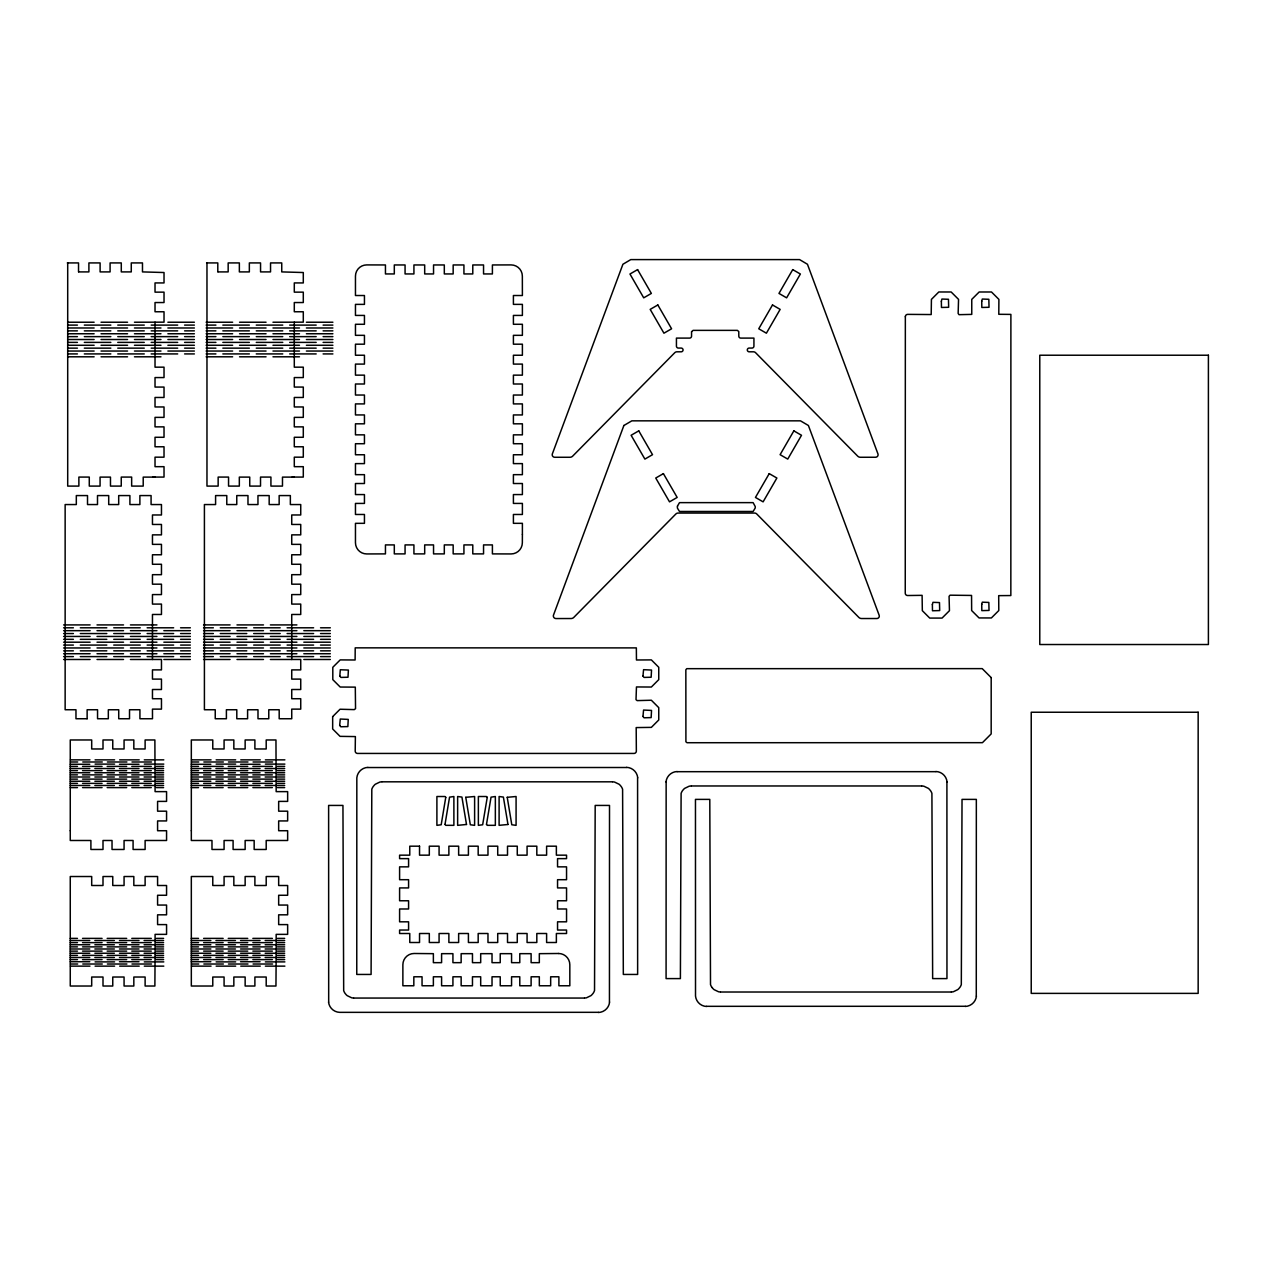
<?xml version="1.0" encoding="UTF-8"?>
<svg xmlns="http://www.w3.org/2000/svg" width="1272" height="1272" viewBox="0 0 1272 1272"><rect width="100%" height="100%" fill="white"/><g stroke="black" fill="none" stroke-linecap="round" stroke-linejoin="round"><path stroke-width="1.5" d="M609.447 1002.098L609.511 805.43L595.185 805.43L594.533 990.475A10.605 10.605 0 0 1 592.959 993.543L591.798 994.863A8.761 8.761 0 0 1 590.892 995.674L586.583 997.757A9.826 9.826 0 0 1 585.422 997.948L584.595 998.027M666.146 781.93L666.083 978.597L680.393 978.597L681.108 793.41A10.605 10.605 0 0 1 682.635 790.484L683.795 789.165A8.761 8.761 0 0 1 684.702 788.354L689.074 786.255A9.826 9.826 0 0 1 690.171 786.064L691.093 785.985M976.276 996.056L976.339 799.388L962.029 799.388L961.314 984.576A10.605 10.605 0 0 1 959.788 987.501L958.627 988.821A8.761 8.761 0 0 1 957.721 989.632L953.475 991.699A9.826 9.826 0 0 1 952.267 991.906L951.44 991.985M381.791 781.835L380.853 781.914A9.826 9.826 0 0 0 379.756 782.105L375.383 784.204A8.761 8.761 0 0 0 374.477 785.015L373.332 786.35A10.605 10.605 0 0 0 371.806 789.26L371.09 974.447L356.764 974.447L356.828 777.78A11.591 11.591 0 0 1 367.862 767.382M367.878 767.541L626.571 767.509M677.197 771.691L935.89 771.675M598.397 1012.321L339.704 1012.353A11.591 11.591 0 0 1 328.542 1002.113M965.241 1006.279L709.204 1006.327M67.321 262.922L78.53 262.922L78.53 271.906M206.589 262.922L217.798 262.922L217.798 271.906M78.912 271.906L88.897 271.906L88.897 262.922L100.106 262.922L100.106 271.906L110.092 271.906L110.092 262.922L121.285 262.922L121.285 271.906L131.27 271.906L131.27 262.922L142.48 262.922L142.48 271.906L164.024 272.526L164.024 282.925L155.025 282.925L155.025 292.147L164.024 292.147L164.024 302.545L155.025 302.545L155.025 311.767L164.024 311.767L164.024 322.166L134.466 322.229M218.18 271.906L228.165 271.906L228.165 262.922L239.359 262.922L239.359 271.906L249.344 271.906L249.344 262.922L260.553 262.922L260.553 271.906L270.538 271.906L270.538 262.922L281.748 262.922L281.748 271.906L303.293 272.526L303.293 282.925L294.293 282.925L294.293 292.147L303.293 292.147L303.293 302.545L294.293 302.545L294.293 311.767L303.293 311.767L303.293 322.166L272.971 322.229M67.623 322.229L94.128 322.229M101.044 322.229L127.55 322.229M167.888 322.229L194.377 322.229M206.128 322.229L232.633 322.229M239.549 322.229L266.055 322.229M306.393 322.229L332.898 322.229M67.623 325.107L77.417 325.107M84.334 325.107L110.839 325.107M117.755 325.107L144.261 325.107M151.177 325.107L177.683 325.107M184.599 325.107L194.377 325.107M206.128 325.107L215.922 325.107M222.839 325.107L249.344 325.107M256.26 325.107L282.766 325.107M289.682 325.107L316.187 325.107M323.104 325.107L332.898 325.107M67.623 327.985L94.128 327.985M101.044 327.985L127.55 327.985M134.466 327.985L160.972 327.985M167.888 327.985L194.377 327.985M206.128 327.985L232.633 327.985M239.549 327.985L266.055 327.985M272.971 327.985L299.476 327.985M306.393 327.985L332.898 327.985M67.623 330.863L77.417 330.863M84.334 330.863L110.839 330.863M117.755 330.863L144.261 330.863M151.177 330.863L177.683 330.863M184.599 330.863L194.377 330.863M206.128 330.863L215.922 330.863M222.839 330.863L249.344 330.863M256.26 330.863L282.766 330.863M289.682 330.863L316.187 330.863M323.104 330.863L332.898 330.863M67.623 333.757L94.128 333.757M101.044 333.757L127.55 333.757M134.466 333.757L160.972 333.757M167.888 333.757L194.377 333.757M206.128 333.757L232.633 333.757M239.549 333.757L266.055 333.757M272.971 333.757L299.476 333.757M306.393 333.757L332.898 333.757M67.623 336.635L77.417 336.635M84.334 336.635L110.839 336.635M117.755 336.635L144.261 336.635M151.177 336.635L177.683 336.635M184.599 336.635L194.377 336.635M206.128 336.635L215.922 336.635M222.839 336.635L249.344 336.635M256.26 336.635L282.766 336.635M289.682 336.635L316.187 336.635M323.104 336.635L332.898 336.635M67.623 339.513L94.128 339.513M101.044 339.513L127.55 339.513M134.466 339.513L160.972 339.513M167.888 339.513L194.377 339.513M206.128 339.513L232.633 339.513M239.549 339.513L266.055 339.513M272.971 339.513L299.476 339.513M306.393 339.513L332.898 339.513M67.623 342.391L77.417 342.391M84.334 342.391L110.839 342.391M117.755 342.391L144.261 342.391M151.177 342.391L177.683 342.391M184.599 342.391L194.377 342.391M206.128 342.391L215.922 342.391M222.839 342.391L249.344 342.391M256.26 342.391L282.766 342.391M289.682 342.391L316.187 342.391M323.104 342.391L332.898 342.391M67.623 345.269L94.128 345.269M101.044 345.269L127.55 345.269M134.466 345.269L160.972 345.269M167.888 345.269L194.377 345.269M206.128 345.269L232.633 345.269M239.549 345.269L266.055 345.269M272.971 345.269L299.476 345.269M306.393 345.269L332.898 345.269M67.623 348.146L77.417 348.146M84.334 348.146L110.839 348.146M117.755 348.146L144.261 348.146M151.177 348.146L177.683 348.146M184.599 348.146L194.377 348.146M206.128 348.146L215.922 348.146M222.839 348.146L249.344 348.146M256.26 348.146L282.766 348.146M289.682 348.146L316.187 348.146M323.104 348.146L332.898 348.146M67.623 351.04L94.128 351.04M101.044 351.04L127.55 351.04M134.466 351.04L160.972 351.04M167.888 351.04L194.377 351.04M206.128 351.04L232.633 351.04M239.549 351.04L266.055 351.04M272.971 351.04L299.476 351.04M306.393 351.04L332.898 351.04M67.623 353.918L77.417 353.918M84.334 353.918L110.839 353.918M117.755 353.918L144.261 353.918M151.177 353.918L177.683 353.918M184.599 353.918L194.377 353.918M206.128 353.918L215.922 353.918M222.839 353.918L249.344 353.918M256.26 353.918L282.766 353.918M289.682 353.918L316.187 353.918M323.104 353.918L332.898 353.918M67.623 356.796L94.128 356.796M101.044 356.796L127.55 356.796M134.466 356.796L160.972 356.796M206.128 356.796L232.633 356.796M239.549 356.796L266.055 356.796M272.971 356.796L299.476 356.796M152.847 477.08L164.024 477.08L164.024 466.681L155.025 466.681L155.025 457.173L164.024 457.173L164.024 446.774L155.025 446.774L155.025 437.282L164.024 437.282L164.024 426.867L155.025 426.867L155.025 417.375L164.024 417.375L164.024 406.961L155.025 406.961L155.025 397.468L164.024 397.468L164.024 387.07L155.025 387.07L155.025 377.561L164.024 377.561L164.024 367.163L155.025 367.179L155.025 322.166M292.115 477.08L303.293 477.08L303.293 466.681L294.293 466.681L294.293 457.173L303.293 457.173L303.293 446.774L294.293 446.774L294.293 437.282L303.293 437.282L303.293 426.867L294.293 426.867L294.293 417.375L303.293 417.375L303.293 406.961L294.293 406.961L294.293 397.468L303.293 397.468L303.293 387.07L294.293 387.07L294.293 377.561L303.293 377.561L303.293 367.163L294.293 367.179L294.293 322.166M155.025 477.111L143.211 477.111L143.211 486.095L131.652 486.095L131.652 477.08L121.253 477.08L121.253 486.095L110.473 486.095L110.473 477.111L100.075 477.111L100.075 486.095L89.279 486.095L89.279 477.08L78.88 477.08L78.88 486.095L67.702 486.095L67.702 262.922M294.293 477.111L282.479 477.111L282.479 486.095L270.92 486.095L270.92 477.08L260.522 477.08L260.522 486.095L249.741 486.095L249.741 477.111L239.327 477.111L239.327 486.095L228.547 486.095L228.547 477.08L218.148 477.08L218.148 486.095L206.97 486.095L206.97 262.922M63.6 624.918L90.105 624.918M97.022 624.918L123.527 624.918M130.444 624.918L156.933 624.918M203.568 624.918L230.073 624.918M236.99 624.918L263.479 624.918M270.395 624.918L296.901 624.918M63.6 627.796L73.394 627.796M80.311 627.796L106.816 627.796M113.733 627.796L140.238 627.796M147.139 627.796L173.644 627.796M180.56 627.796L190.355 627.796M203.568 627.796L213.362 627.796M220.279 627.796L246.784 627.796M253.685 627.796L280.19 627.796M287.106 627.796L313.612 627.796M320.528 627.796L330.322 627.796M63.6 630.673L90.105 630.673M97.022 630.673L123.527 630.673M130.444 630.673L156.933 630.673M163.85 630.673L190.355 630.673M203.568 630.673L230.073 630.673M236.99 630.673L263.479 630.673M270.395 630.673L296.901 630.673M303.817 630.673L330.322 630.673M63.6 633.551L73.394 633.551M80.311 633.551L106.816 633.551M113.733 633.551L140.238 633.551M147.139 633.551L173.644 633.551M180.56 633.551L190.355 633.551M203.568 633.551L213.362 633.551M220.279 633.551L246.784 633.551M253.685 633.551L280.19 633.551M287.106 633.551L313.612 633.551M320.528 633.551L330.322 633.551M63.6 636.445L90.105 636.445M97.022 636.445L123.527 636.445M130.444 636.445L156.933 636.445M163.85 636.445L190.355 636.445M203.568 636.445L230.073 636.445M236.99 636.445L263.479 636.445M270.395 636.445L296.901 636.445M303.817 636.445L330.322 636.445M63.6 639.323L73.394 639.323M80.311 639.323L106.816 639.323M113.733 639.323L140.238 639.323M147.139 639.323L173.644 639.323M180.56 639.323L190.355 639.323M203.568 639.323L213.362 639.323M220.279 639.323L246.784 639.323M253.685 639.323L280.19 639.323M287.106 639.323L313.612 639.323M320.528 639.323L330.322 639.323M63.6 642.201L90.105 642.201M97.022 642.201L123.527 642.201M130.444 642.201L156.933 642.201M163.85 642.201L190.355 642.201M203.568 642.201L230.073 642.201M236.99 642.201L263.479 642.201M270.395 642.201L296.901 642.201M303.817 642.201L330.322 642.201M63.6 645.079L73.394 645.079M80.311 645.079L106.816 645.079M113.733 645.079L140.238 645.079M147.139 645.079L173.644 645.079M180.56 645.079L190.355 645.079M203.568 645.079L213.362 645.079M220.279 645.079L246.784 645.079M253.685 645.079L280.19 645.079M287.106 645.079L313.612 645.079M320.528 645.079L330.322 645.079M63.6 647.957L90.105 647.957M97.022 647.957L123.527 647.957M130.444 647.957L156.933 647.957M163.85 647.957L190.355 647.957M203.568 647.957L230.073 647.957M236.99 647.957L263.479 647.957M270.395 647.957L296.901 647.957M303.817 647.957L330.322 647.957M63.6 650.835L73.394 650.835M80.311 650.835L106.816 650.835M113.733 650.835L140.238 650.835M147.139 650.835L173.644 650.835M180.56 650.835L190.355 650.835M203.568 650.835L213.362 650.835M220.279 650.835L246.784 650.835M253.685 650.835L280.19 650.835M287.106 650.835L313.612 650.835M320.528 650.835L330.322 650.835M63.6 653.728L90.105 653.728M97.022 653.728L123.527 653.728M130.444 653.728L156.933 653.728M163.85 653.728L190.355 653.728M203.568 653.728L230.073 653.728M236.99 653.728L263.479 653.728M270.395 653.728L296.901 653.728M303.817 653.728L330.322 653.728M63.6 656.606L73.394 656.606M80.311 656.606L106.816 656.606M113.733 656.606L140.238 656.606M147.139 656.606L173.644 656.606M180.56 656.606L190.355 656.606M203.568 656.606L213.362 656.606M220.279 656.606L246.784 656.606M253.685 656.606L280.19 656.606M287.106 656.606L313.612 656.606M320.528 656.606L330.322 656.606M63.6 659.484L90.105 659.484M97.022 659.484L123.527 659.484M130.444 659.484L161.465 659.484L161.465 669.883L152.465 669.883L152.465 679.105L161.465 679.105L161.465 689.504L152.465 689.504L152.465 698.726L161.465 698.726L161.465 709.124L152.465 709.124L152.497 718.744L139.92 718.744L139.92 709.744L129.521 709.744L129.521 718.744L118.725 718.744L118.725 709.76L108.327 709.76L108.327 718.744L97.547 718.744L97.547 709.744L87.132 709.744L87.132 718.744M163.85 659.484L190.355 659.484M203.568 659.484L230.073 659.484M236.99 659.484L263.479 659.484M270.395 659.484L300.733 659.484L300.733 669.883L291.733 669.883L291.733 679.105L300.733 679.105L300.733 689.504L291.733 689.504L291.733 698.726L300.733 698.726L300.733 709.124L291.733 709.124L291.749 718.744L279.188 718.744L279.188 709.744L268.774 709.744L268.774 718.744L257.993 718.744L257.993 709.76L247.595 709.76L247.595 718.744L236.799 718.744L236.799 709.744L226.4 709.744L226.4 718.744L215.238 718.744L215.238 709.744L204.41 709.744L204.41 504.555L215.588 504.555L215.588 495.571L226.782 495.571L226.782 504.555L236.767 504.555L236.767 495.571L247.976 495.571L247.976 504.555L257.962 504.555L257.962 495.571L269.171 495.571L269.171 504.555L279.156 504.555L279.156 495.571L290.35 495.571L290.35 504.555L300.733 504.555L300.733 514.969L291.733 514.969L291.733 524.462L300.733 524.462L300.733 534.86L291.733 534.86L291.733 544.368L300.733 544.368L300.733 554.767L291.733 554.767L291.733 564.275L300.733 564.275L300.733 574.674L291.733 574.674L291.733 584.182L300.733 584.182L300.733 594.581L291.733 594.581L291.733 604.089L300.733 604.089L300.733 614.487L291.733 614.471L291.733 659.484M303.817 659.484L330.322 659.484M87.164 718.744L75.97 718.744L75.97 709.744L65.142 709.744L65.142 504.555L76.32 504.555L76.32 495.571L87.514 495.571L87.514 504.555L97.499 504.555L97.499 495.571L108.708 495.571L108.708 504.555L118.694 504.555L118.694 495.571L129.903 495.571L129.903 504.555L139.888 504.555L139.888 495.571L151.082 495.571L151.082 504.555L161.465 504.555L161.465 514.969L152.465 514.969L152.465 524.462L161.465 524.462L161.465 534.86L152.465 534.86L152.465 544.368L161.465 544.368L161.465 554.767L152.465 554.767L152.465 564.275L161.465 564.275L161.465 574.674L152.465 574.674L152.465 584.182L161.465 584.182L161.465 594.581L152.465 594.581L152.465 604.089L161.465 604.089L161.465 614.487L152.465 614.471L152.465 659.484M70.469 759.861L89.978 759.861M95.082 759.861L114.591 759.861M119.679 759.861L139.204 759.861M144.293 759.861L163.802 759.861M191.547 759.861L211.057 759.861M216.145 759.861L235.67 759.861M240.758 759.861L260.283 759.861M265.371 759.861L284.88 759.861M70.469 761.992L77.687 761.992M82.775 761.992L102.285 761.992M107.373 761.992L126.898 761.992M131.986 761.992L151.511 761.992M191.547 761.992L198.75 761.992M203.854 761.992L223.363 761.992M228.451 761.992L247.976 761.992M253.064 761.992L272.574 761.992M70.262 764.265L89.771 764.265M95.082 764.106L114.591 764.106M119.473 764.265L138.982 764.265M144.293 764.106L163.802 764.106M191.325 764.265L210.85 764.265M216.145 764.106L235.67 764.106M240.551 764.265L260.06 764.265M265.371 764.106L284.88 764.106M70.262 766.396L77.465 766.396M82.553 766.396L102.078 766.396M107.166 766.396L126.691 766.396M131.779 766.396L151.289 766.396M156.392 766.396L163.595 766.396M191.325 766.396L198.543 766.396M203.631 766.396L223.156 766.396M228.245 766.396L247.754 766.396M252.858 766.396L272.367 766.396M277.455 766.396L284.674 766.396M70.262 768.511L89.771 768.511M94.859 768.511L114.385 768.511M119.473 768.511L138.982 768.511M144.086 768.511L163.595 768.511M191.325 768.511L210.85 768.511M215.938 768.511L235.463 768.511M240.551 768.511L260.06 768.511M265.148 768.511L284.674 768.511M70.262 770.641L77.465 770.641M82.553 770.641L102.078 770.641M107.166 770.641L126.691 770.641M131.779 770.641L151.289 770.641M156.392 770.641L163.595 770.641M191.325 770.641L198.543 770.641M203.631 770.641L223.156 770.641M228.245 770.641L247.754 770.641M252.858 770.641L272.367 770.641M277.455 770.641L284.674 770.641M70.262 772.756L89.771 772.756M94.859 772.756L114.385 772.756M119.473 772.756L138.982 772.756M144.086 772.756L163.595 772.756M191.325 772.756L210.85 772.756M215.938 772.756L235.463 772.756M240.551 772.756L260.06 772.756M265.148 772.756L284.674 772.756M70.262 774.871L77.465 774.871M82.553 774.871L102.078 774.871M107.166 774.871L126.691 774.871M131.779 774.871L151.289 774.871M156.392 774.871L163.595 774.871M191.325 774.871L198.543 774.871M203.631 774.871L223.156 774.871M228.245 774.871L247.754 774.871M252.858 774.871L272.367 774.871M277.455 774.871L284.674 774.871M70.262 777.001L89.771 777.001M94.859 777.001L114.385 777.001M119.473 777.001L138.982 777.001M144.086 777.001L163.595 777.001M191.325 777.001L210.85 777.001M215.938 777.001L235.463 777.001M240.551 777.001L260.06 777.001M265.148 777.001L284.674 777.001M70.262 779.116L77.465 779.116M82.553 779.116L102.078 779.116M107.166 779.116L126.691 779.116M131.779 779.116L151.289 779.116M156.392 779.116L163.595 779.116M191.325 779.116L198.543 779.116M203.631 779.116L223.156 779.116M228.245 779.116L247.754 779.116M252.858 779.116L272.367 779.116M277.455 779.116L284.674 779.116M70.262 781.247L89.771 781.247M94.859 781.247L114.385 781.247M119.473 781.247L138.982 781.247M144.086 781.247L163.595 781.247M191.325 781.247L210.85 781.247M215.938 781.247L235.463 781.247M240.551 781.247L260.06 781.247M265.148 781.247L284.674 781.247M382.188 781.819L612.214 781.819M70.262 783.361L77.465 783.361M82.553 783.361L102.078 783.361M107.166 783.361L126.691 783.361M131.779 783.361L151.289 783.361M156.392 783.361L163.595 783.361M191.325 783.361L198.543 783.361M203.631 783.361L223.156 783.361M228.245 783.361L247.754 783.361M252.858 783.361L272.367 783.361M277.455 783.361L284.674 783.361M70.262 785.476L89.771 785.476M94.859 785.476L114.385 785.476M119.473 785.476L138.982 785.476M144.086 785.476L163.595 785.476M191.325 785.476L210.85 785.476M215.938 785.476L235.463 785.476M240.551 785.476L260.06 785.476M265.148 785.476L284.674 785.476M691.507 785.969L921.532 785.969M70.262 787.607L77.465 787.607M82.553 787.607L102.078 787.607M107.166 787.607L126.691 787.607M131.779 787.607L151.289 787.607M156.392 787.607L163.595 787.607M191.325 787.607L198.543 787.607M203.631 787.607L223.156 787.607M228.245 787.607L247.754 787.607M252.858 787.607L272.367 787.607M277.455 787.607L284.674 787.607M70.262 938.386L77.465 938.386M82.553 938.386L102.078 938.386M107.166 938.386L126.691 938.386M131.779 938.386L151.289 938.386M156.392 938.386L163.595 938.386M191.325 938.386L198.543 938.386M203.631 938.386L223.156 938.386M228.245 938.386L247.754 938.386M252.858 938.386L272.367 938.386M277.455 938.386L284.674 938.386M70.262 940.517L89.771 940.517M94.859 940.517L114.385 940.517M119.473 940.517L138.982 940.517M144.086 940.517L163.595 940.517M191.325 940.517L210.85 940.517M215.938 940.517L235.463 940.517M240.551 940.517L260.06 940.517M265.148 940.517L284.674 940.517M70.262 942.632L77.465 942.632M82.553 942.632L102.078 942.632M107.166 942.632L126.691 942.632M131.779 942.632L151.289 942.632M156.392 942.632L163.595 942.632M191.325 942.632L198.543 942.632M203.631 942.632L223.156 942.632M228.245 942.632L247.754 942.632M252.858 942.632L272.367 942.632M277.455 942.632L284.674 942.632M70.262 944.762L89.771 944.762M94.859 944.762L114.385 944.762M119.473 944.762L138.982 944.762M144.086 944.762L163.595 944.762M191.325 944.762L210.85 944.762M215.938 944.762L235.463 944.762M240.551 944.762L260.06 944.762M265.148 944.762L284.674 944.762M70.262 946.877L77.465 946.877M82.553 946.877L102.078 946.877M107.166 946.877L126.691 946.877M131.779 946.877L151.289 946.877M156.392 946.877L163.595 946.877M191.325 946.877L198.543 946.877M203.631 946.877L223.156 946.877M228.245 946.877L247.754 946.877M252.858 946.877L272.367 946.877M277.455 946.877L284.674 946.877M70.262 948.992L89.771 948.992M94.859 948.992L114.385 948.992M119.473 948.992L138.982 948.992M144.086 948.992L163.595 948.992M191.325 948.992L210.85 948.992M215.938 948.992L235.463 948.992M240.551 948.992L260.06 948.992M265.148 948.992L284.674 948.992M70.262 951.122L77.465 951.122M82.553 951.122L102.078 951.122M107.166 951.122L126.691 951.122M131.779 951.122L151.289 951.122M156.392 951.122L163.595 951.122M191.325 951.122L198.543 951.122M203.631 951.122L223.156 951.122M228.245 951.122L247.754 951.122M252.858 951.122L272.367 951.122M277.455 951.122L284.674 951.122M70.262 953.237L89.771 953.237M94.859 953.237L114.385 953.237M119.473 953.237L138.982 953.237M144.086 953.237L163.595 953.237M191.325 953.237L210.85 953.237M215.938 953.237L235.463 953.237M240.551 953.237L260.06 953.237M265.148 953.237L284.674 953.237M70.262 955.367L77.465 955.367M82.553 955.367L102.078 955.367M107.166 955.367L126.691 955.367M131.779 955.367L151.289 955.367M156.392 955.367L163.595 955.367M191.325 955.367L198.543 955.367M203.631 955.367L223.156 955.367M228.245 955.367L247.754 955.367M252.858 955.367L272.367 955.367M277.455 955.367L284.674 955.367M70.262 957.482L89.771 957.482M94.859 957.482L114.385 957.482M119.473 957.482L138.982 957.482M144.086 957.482L163.595 957.482M191.325 957.482L210.85 957.482M215.938 957.482L235.463 957.482M240.551 957.482L260.06 957.482M265.148 957.482L284.674 957.482M70.262 959.597L77.465 959.597M82.553 959.597L102.078 959.597M107.166 959.597L126.691 959.597M131.779 959.597L151.289 959.597M156.392 959.597L163.595 959.597M191.325 959.597L198.543 959.597M203.631 959.597L223.156 959.597M228.245 959.597L247.754 959.597M252.858 959.597L272.367 959.597M277.455 959.597L284.674 959.597M70.262 961.727L89.771 961.727M119.473 961.727L138.982 961.727M191.325 961.727L210.85 961.727M240.551 961.727L260.06 961.727M95.082 961.886L114.591 961.886M144.293 961.886L163.802 961.886M216.145 961.886L235.67 961.886M265.371 961.886L284.88 961.886M70.469 964.017L77.687 964.017M82.775 964.017L102.285 964.017M107.373 964.017L126.898 964.017M131.986 964.017L151.511 964.017M191.547 964.017L198.75 964.017M203.854 964.017L223.363 964.017M228.451 964.017L247.976 964.017M253.064 964.017L272.574 964.017M70.469 966.132L89.978 966.132M95.082 966.132L114.591 966.132M119.679 966.132L139.204 966.132M144.293 966.132L163.802 966.132M191.547 966.132L211.057 966.132M216.145 966.132L235.67 966.132M240.758 966.132L260.283 966.132M265.371 966.132L284.88 966.132M720.89 992.017L950.915 992.017M354.045 998.059L584.087 998.059M708.52 1006.327L706.532 1006.311M921.946 785.985L922.868 786.064A9.826 9.826 0 0 1 923.965 786.255L928.337 788.354A8.761 8.761 0 0 1 929.244 789.165L930.389 790.5A10.605 10.605 0 0 1 931.915 793.41L932.646 978.597L946.956 978.597L946.909 781.93M612.627 781.835L613.565 781.914A9.826 9.826 0 0 1 614.646 782.105L619.019 784.204A8.761 8.761 0 0 1 619.925 785.015L621.07 786.35A10.605 10.605 0 0 1 622.596 789.26L623.328 974.447L637.638 974.447L637.59 777.78M720.381 991.985L719.555 991.906A9.826 9.826 0 0 1 718.457 991.731L714.133 989.664A8.761 8.761 0 0 1 713.179 988.821L712.034 987.485M353.536 998.027L352.805 997.964A9.826 9.826 0 0 1 351.613 997.773L347.304 995.706A8.761 8.761 0 0 1 346.334 994.863L345.237 993.591A10.605 10.605 0 0 1 343.679 990.618L342.947 805.43L328.621 805.43L328.685 1002.098M666.003 781.914A11.591 11.591 0 0 1 677.181 771.532M935.89 771.5A11.591 11.591 0 0 1 947.052 781.914M712.018 987.501A10.605 10.605 0 0 1 710.507 984.576L709.792 799.388L695.466 799.388L695.514 996.056A11.591 11.591 0 0 0 706.532 1006.486M976.435 996.071A11.591 11.591 0 0 1 965.241 1006.454M626.571 767.35A11.591 11.591 0 0 1 637.733 777.764M609.59 1002.113A11.591 11.591 0 0 1 598.397 1012.496M70.262 830.727L70.262 840.49L90.9 840.49L90.9 849.473L103 849.473L103 840.49L112.031 840.49L112.031 849.473L124.068 849.473L124.068 840.49L133.083 840.49L133.083 849.473L145.119 849.473L145.119 840.49L166.568 840.49L166.568 830.727L157.585 830.727L157.585 820.933L166.568 820.933L166.568 811.186L157.585 811.186L157.585 801.392L166.568 801.392L166.568 791.629L155.089 791.629L154.882 739.97L145.119 739.97L145.119 748.97L133.83 748.97L133.83 739.97L124.068 739.97L124.068 748.97L112.763 748.97L112.763 739.97L103 739.97L103 748.97L91.695 748.97L91.695 739.97L70.262 739.97L70.262 830.727M191.325 830.727L191.325 840.49L211.979 840.49L211.979 849.473L224.079 849.473L224.079 840.49L233.094 840.49L233.094 849.473L245.146 849.473L245.146 840.49L254.161 840.49L254.161 849.473L266.198 849.473L266.198 840.49L287.647 840.49L287.647 830.727L278.663 830.727L278.663 820.933L287.647 820.933L287.647 811.186L278.663 811.186L278.663 801.392L287.647 801.392L287.647 791.629L276.167 791.629L275.96 739.97L266.198 739.97L266.198 748.97L254.893 748.97L254.893 739.97L245.146 739.97L245.146 748.97L233.841 748.97L233.841 739.97L224.079 739.97L224.079 748.97L212.774 748.97L212.774 739.97L191.325 739.97L191.325 830.727M332.66 716.629L332.66 728.967L340.053 736.361L355.381 736.583L355.206 751.116A2.337 2.337 0 0 0 357.543 753.437L634.028 753.437A2.337 2.337 0 0 0 636.35 751.116L636.191 727.584L651.359 727.377L658.753 719.968L658.753 707.645L651.359 700.236L637.177 700.618L636.016 699.664L636.461 686.944L651.359 687.039L658.753 679.63L658.753 667.291L651.359 659.898L636.461 659.993L636.35 647.893L355.206 647.846L355.111 659.993L340.212 659.898L332.803 667.291L332.803 679.63L340.212 687.039L355.301 687.134L355.54 708.663L354.268 709.617L340.053 709.235L332.66 716.629M905.346 316.696L905.251 593.181A2.337 2.337 0 0 0 907.588 595.519L922.105 595.344L922.327 610.671L929.721 618.081L942.059 618.081L949.453 610.687L949.071 596.345L950.041 595.185L971.554 595.439L971.649 610.544L979.058 617.938L991.381 617.953L998.79 610.544L998.695 595.646L1010.843 595.55L1010.89 314.407L998.79 314.295L998.902 299.397L991.492 291.988L979.17 291.988L971.76 299.381L971.76 314.391L958.993 314.677L958.15 313.437L958.547 299.381L951.154 291.988L938.816 291.972L931.422 299.381L931.199 314.55L907.683 314.375A2.337 2.337 0 0 0 905.346 316.696M932.376 604.55L932.487 610.767L939.69 610.576L939.483 602.578L932.964 602.324L932.376 604.55M941.36 301.257L941.471 307.474L948.658 307.283L948.467 299.286L941.932 299.047L941.36 301.257M981.73 604.407L981.825 610.624L989.028 610.433L988.837 602.435L982.302 602.181L981.73 604.407M981.73 301.257L981.825 307.474L989.028 307.283L988.837 299.286L982.302 299.047L981.73 301.257M991.19 677.61L991.174 733.912L982.445 742.673L687.055 742.721L685.91 741.815L685.847 669.803L686.753 668.675L982.223 668.627L991.19 677.61M522.394 534.383L522.347 542.715A11.241 11.241 0 0 1 511.121 553.94L492.407 553.892L492.407 544.909L483.551 544.909L483.551 553.892L472.787 553.892L472.787 544.909L463.93 544.909L463.93 553.892L453.166 553.892L453.166 544.909L444.31 544.909L444.31 553.892L433.545 553.892L433.545 544.909L424.689 544.909L424.689 553.892L413.925 553.892L413.925 544.909L405.068 544.909L405.068 553.892L394.304 553.892L394.304 544.909L385.448 544.909L385.448 553.892L366.686 553.94A11.241 11.241 0 0 1 355.46 542.715L355.46 523.333L364.444 523.333L364.444 514.476L355.46 514.476L355.46 503.426L364.444 503.426L364.444 494.57L355.46 494.57L355.46 483.519L364.444 483.519L364.444 474.663L355.46 474.663L355.46 463.612L364.444 463.612L364.444 454.756L355.46 454.756L355.46 443.721L364.444 443.721L364.444 434.849L355.46 434.849L355.46 423.815L364.444 423.815L364.444 414.942L355.46 414.942L355.46 403.908L364.444 403.908L364.444 395.036L355.46 395.036L355.46 384.001L364.444 384.001L364.444 375.145L355.46 375.145L355.46 364.094L364.444 364.094L364.444 355.238L355.46 355.238L355.46 344.187L364.444 344.187L364.444 335.331L355.46 335.331L355.46 324.281L364.444 324.281L364.444 315.424L355.46 315.424L355.46 304.374L364.444 304.374L364.444 295.517L355.46 295.517L355.46 276.151A11.241 11.241 0 0 1 366.686 264.91L385.448 264.958L385.448 273.941L394.304 273.941L394.304 264.958L405.068 264.958L405.068 273.941L413.925 273.941L413.925 264.958L424.689 264.958L424.689 273.941L433.545 273.941L433.545 264.958L444.31 264.958L444.31 273.941L453.166 273.941L453.166 264.958L463.93 264.958L463.93 273.941L472.787 273.941L472.787 264.958L483.551 264.958L483.551 273.941L492.407 273.941L492.407 264.958L511.121 264.91A11.241 11.241 0 0 1 522.347 276.151L522.394 295.517L513.411 295.517L513.411 304.374L522.394 304.374L522.394 315.424L513.411 315.424L513.411 324.281L522.394 324.281L522.394 335.331L513.411 335.331L513.411 344.187L522.394 344.187L522.394 355.238L513.411 355.238L513.411 364.094L522.394 364.094L522.394 375.145L513.411 375.145L513.411 384.001L522.394 384.001L522.394 395.036L513.411 395.036L513.411 403.908L522.394 403.908L522.394 414.942L513.411 414.942L513.411 423.815L522.394 423.815L522.394 434.849L513.411 434.849L513.411 443.721L522.394 443.721L522.394 454.756L513.411 454.756L513.411 463.612L522.394 463.612L522.394 474.663L513.411 474.663L513.411 483.519L522.394 483.519L522.394 494.57L513.411 494.57L513.411 503.426L522.394 503.426L522.394 514.476L513.411 514.476L513.411 523.333L522.394 523.333L522.394 534.383M339.815 676.052L340.912 677.42L348.003 677.229L348.385 670.058L340.308 669.756L339.815 676.052M339.672 725.406L340.753 726.773L347.86 726.582L348.242 719.411L340.276 719.03L339.672 725.342M465.759 797.306L470.322 824.765L474.615 825.337L474.615 796.51L465.759 797.306M466.506 824.479L457.634 825.337L457.634 796.51L461.927 797.083L466.506 824.479M507.226 797.306L511.789 824.765L516.082 825.337L516.082 796.51L507.226 797.306M507.973 824.479L499.101 825.337L499.101 796.51L503.394 797.083L507.973 824.479M642.964 676.052L644.045 677.42L651.153 677.229L651.534 670.058L643.568 669.676L642.964 676.052M642.964 716.422L644.045 717.79L651.153 717.599L651.534 710.428L643.568 710.046L642.964 716.422M445.757 797.353L441.193 824.765L436.9 825.337L436.9 796.51L445.009 796.51L445.757 797.401M445.009 824.431L445.772 825.321L453.881 825.337L453.881 796.51L449.557 797.147L445.025 824.351M486.492 824.431L487.24 825.321L495.349 825.337L495.349 796.51L491.04 797.147L486.492 824.351M487.24 797.353L482.66 824.765L478.367 825.337L478.367 796.51L486.476 796.51L487.24 797.401M691.555 331.801L691.555 336.158A1.94 1.94 0 0 1 689.599 338.098L676.434 338.098L676.434 346.127A1.94 1.94 0 0 0 678.374 348.067L681.188 348.067A1.876 1.876 0 0 1 683.064 349.943A1.876 1.876 0 0 1 681.188 351.803L676.942 351.803A3.101 3.101 0 0 0 674.732 352.742L572.702 456.107A3.896 3.896 0 0 1 569.936 457.268L554.815 457.268A2.528 2.528 0 0 1 552.287 454.072L622.914 264.258L630.785 259.599L799.579 259.599L807.45 264.258L878.014 454.088A2.528 2.528 0 0 1 875.549 457.252L860.428 457.268A3.896 3.896 0 0 1 857.662 456.107L755.632 352.742A3.101 3.101 0 0 0 753.406 351.803L749.16 351.803A1.876 1.876 0 0 1 747.3 349.943A1.876 1.876 0 0 1 749.16 348.067L751.99 348.067A1.94 1.94 0 0 0 753.93 346.127L753.93 338.098L740.749 338.098A1.94 1.94 0 0 1 738.809 336.158L738.778 331.579L737.378 330.37L693.097 330.37L691.571 331.69M155.089 953.762L154.882 986.023L145.119 986.023L145.119 977.023L133.83 977.023L133.83 986.023L124.068 986.023L124.068 977.023L112.763 977.023L112.763 986.023L103 986.023L103 977.023L91.695 977.023L91.695 986.023L70.262 986.023L70.262 876.519L91.695 876.519L91.695 885.503L103 885.503L103 876.519L112.763 876.519L112.763 885.503L124.068 885.503L124.068 876.519L133.83 876.519L133.83 885.503L145.119 885.503L145.119 876.519L157.585 876.519L157.585 885.503L166.568 885.503L166.568 895.265L157.585 895.265L157.585 905.06L166.568 905.06L166.568 914.822L157.585 914.822L157.585 924.601L166.568 924.601L166.568 934.364L155.089 934.364L155.089 953.762M276.167 953.762L275.96 986.023L266.198 986.023L266.198 977.023L254.893 977.023L254.893 986.023L245.146 986.023L245.146 977.023L233.841 977.023L233.841 986.023L224.079 986.023L224.079 977.023L212.774 977.023L212.774 986.023L191.325 986.023L191.325 876.519L212.774 876.519L212.774 885.503L224.079 885.503L224.079 876.519L233.841 876.519L233.841 885.503L245.146 885.503L245.146 876.519L254.893 876.519L254.893 885.503L266.198 885.503L266.198 876.519L278.663 876.519L278.663 885.503L287.647 885.503L287.647 895.265L278.663 895.265L278.663 905.06L287.647 905.06L287.647 914.822L278.663 914.822L278.663 924.601L287.647 924.601L287.647 934.364L276.167 934.364L276.167 953.762M677.499 506.049L677.404 506.606A4.563 4.563 0 0 0 677.499 508.259L679.502 511.471L753.119 511.471L755.123 508.18A4.627 4.627 0 0 0 755.218 506.526L753.119 502.631L679.502 502.631L677.499 506.049M623.884 425.5L553.399 615.346A2.639 2.639 0 0 0 555.959 618.558L571.064 618.526A3.896 3.896 0 0 0 573.831 617.365L675.877 513.983A3.101 3.101 0 0 1 678.087 513.061L754.55 513.061A3.101 3.101 0 0 1 756.76 513.983L858.791 617.365A3.896 3.896 0 0 0 861.557 618.526L876.678 618.526A2.449 2.449 0 0 0 879.175 615.298L808.404 425.5L800.486 420.841L631.834 420.841L623.884 425.5M772.502 304.962L758.748 328.78L766.396 333.2L780.149 309.382L772.502 304.962M792.726 269.616L778.973 293.419L786.621 297.839L800.374 274.021L792.726 269.616M769.226 473.629L755.457 497.432L763.105 501.852L776.874 478.034L769.226 473.629M793.855 430.858L780.102 454.676L787.75 459.097L801.503 435.278L793.855 430.858M637.59 269.616L629.958 274.021L643.712 297.839L651.359 293.419L637.59 269.616M657.831 304.962L650.183 309.382L663.936 333.2L671.584 328.78L657.831 304.962M638.767 430.858L631.119 435.278L644.888 459.097L652.52 454.676L638.767 430.858M663.396 473.629L655.748 478.034L669.517 501.852L677.165 497.432L663.396 473.629M558.583 953.491L539.328 953.666L539.328 962.666L531.108 962.666L531.108 953.666L519.787 953.666L519.787 962.666L511.567 962.666L511.567 953.666L500.23 953.666L500.23 962.666L492.026 962.666L492.026 953.666L480.689 953.666L480.689 962.666L472.469 962.666L472.469 953.666L461.148 953.666L461.148 962.666L452.927 962.666L452.927 953.666L441.591 953.666L441.591 962.666L433.37 962.666L433.37 953.666L414.115 953.491A11.241 11.241 0 0 0 402.874 964.733L402.874 985.768L413.829 985.768L413.829 976.785L422.05 976.785L422.05 985.768L433.37 985.768L433.37 976.785L441.591 976.785L441.591 985.768L452.927 985.768L452.927 976.785L461.148 976.785L461.148 985.768L472.469 985.768L472.469 976.785L480.689 976.785L480.689 985.768L492.026 985.768L492.026 976.785L500.23 976.785L500.23 985.768L511.567 985.768L511.567 976.785L519.787 976.785L519.787 985.768L531.108 985.768L531.108 976.785L539.328 976.785L539.328 985.768L550.665 985.768L550.665 976.785L558.885 976.785L558.885 985.768L569.824 985.768L569.824 964.733A11.241 11.241 0 0 0 558.583 953.491M1208.4 355.222L1039.781 355.222L1039.781 644.522L1208.4 644.522L1208.4 355.222M1198.16 712.24L1031.226 712.24L1031.226 993.384L1198.16 993.384L1198.16 712.24M419.537 846.182L409.775 846.182L409.775 855.166L399.599 855.166L399.599 858.632L408.582 858.632L408.582 866.852L399.599 866.852L399.599 879.699L408.582 879.699L408.582 887.92L399.599 887.92L399.599 900.767L408.582 900.767L408.582 908.987L399.599 908.987L399.599 921.818L408.582 921.818L408.582 930.039L399.599 930.039L399.599 933.505L409.775 933.505L409.775 942.504L419.537 942.504L419.537 933.505L429.316 933.505L429.316 942.504L439.078 942.504L439.078 933.505L448.873 933.505L448.873 942.504L458.635 942.504L458.635 933.505L468.414 933.505L468.414 942.504L478.177 942.504L478.177 933.505L487.971 933.505L487.971 942.504L497.718 942.504L497.718 933.505L507.512 933.505L507.512 942.504L517.275 942.504L517.275 933.505L527.069 933.505L527.069 942.504L536.816 942.504L536.816 933.505L546.61 933.505L546.61 942.504L556.373 942.504L556.373 933.505L566.549 933.505L566.549 930.039L557.549 930.039L557.549 921.818L566.549 921.818L566.549 908.987L557.549 908.987L557.549 900.767L566.549 900.767L566.549 887.92L557.549 887.92L557.549 879.699L566.549 879.699L566.549 866.852L557.549 866.852L557.549 858.632L566.549 858.632L566.549 855.166L556.373 855.166L556.373 846.182L546.61 846.182L546.61 855.166L536.816 855.166L536.816 846.182L527.069 846.182L527.069 855.166L517.275 855.166L517.275 846.182L507.512 846.182L507.512 855.166L497.718 855.166L497.718 846.182L487.971 846.182L487.971 855.166L478.177 855.166L478.177 846.182L468.414 846.182L468.414 855.166L458.635 855.166L458.635 846.182L448.873 846.182L448.873 855.166L439.078 855.166L439.078 846.182L429.316 846.182L429.316 855.166L419.537 855.166L419.537 846.182"/></g></svg>
